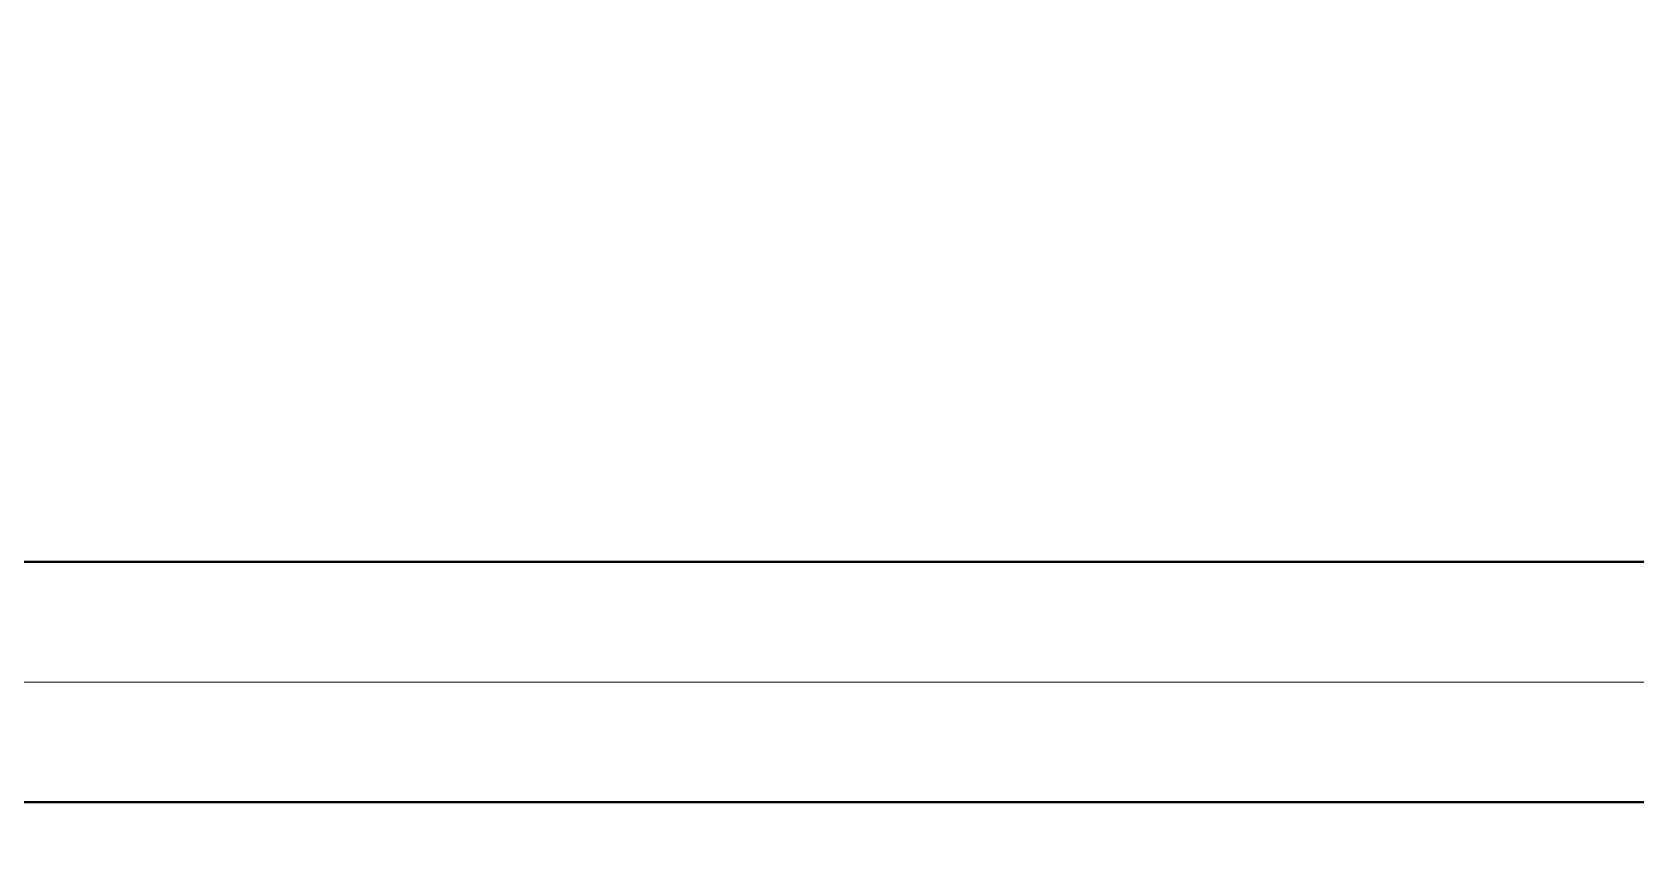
# Model space of a CAD drawing. Header units: inches. Extents: x 249 to 1192, y -18 to 440.
# Drawn here: x 522.28 to 535.63, y 223.99 to 230.9 of the extents above; entities that cross this region are included whole.
import ezdxf
from ezdxf.enums import TextEntityAlignment as Align

# ---------------------------------------------------------------- set-up
doc = ezdxf.new("R2010")
doc.units = ezdxf.units.IN
doc.header["$MEASUREMENT"] = 0
doc.layers.add('GRS KOP', color=1, linetype='Continuous', lineweight=40)
doc.layers.add('KOP', color=7, linetype='Continuous', lineweight=20)
doc.styles.get("Standard").update_dxf_attribs({"font": 'arial.ttf'})

# ---------------------------------------------------------------- blocks, each defined once
blk = doc.blocks.new('KOP-ARS')
at = {"layer": 'GRS KOP'}
for p, q in [((83, 54), (1, 54)), ((1, 1), (83, 1))]:
    blk.add_line(p, q, dxfattribs=at)
at = {"layer": 'KOP'}
blk.add_lwpolyline([(0, 0), (84, 0), (84, 55), (0, 55)], close=True, dxfattribs=at)
for tag, height, p in [('SUKMA', 0.2, (78, 9.9)), ('1:100', 0.25, (81.3, 5.5)), ('1:100', 0.25, (81.3, 4.9)), ('1:100', 0.25, (81.3, 4.3)), ('AR-01', 0.35, (78.15, 2.7)), ('10', 0.35, (81.3, 2.7)), ('2012', 0.35, (81.3, 1.7))]:
    blk.add_attdef(tag, text='', height=height, dxfattribs=at).set_placement(p, align=Align.MIDDLE)
for p in [(73.7, 5.325), (73.7, 4.725), (73.7, 4.125)]:
    blk.add_attdef('-', p, '', height=0.35, dxfattribs=at)

msp = doc.modelspace()

# ---------------------------------------------------------------- block references
at = {"layer": 'KOP'}
for p in [(501.2179, 225.4885), (501.2179, 170.4885)]:
    msp.add_blockref('KOP-ARS', p, dxfattribs=at)

doc.saveas('drawing.dxf')
